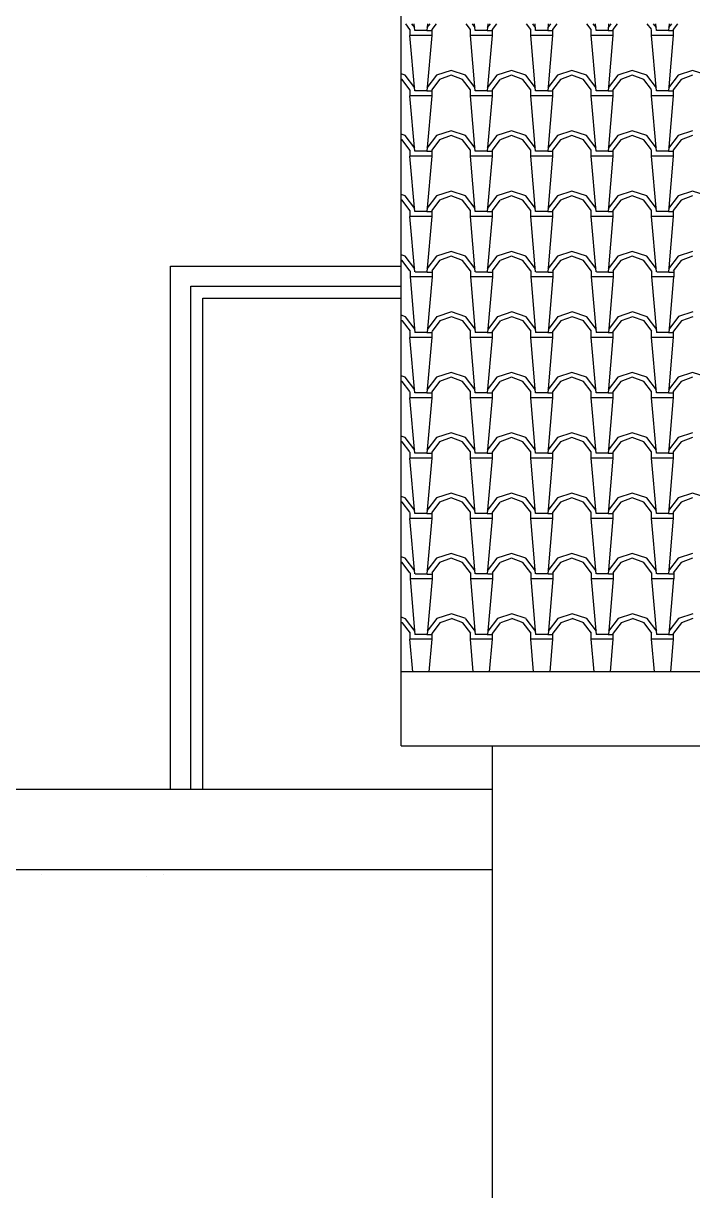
# Model space of a CAD drawing. Extents: x 32549 to 39694, y 7645 to 11950.
# Drawn here: x 37352.5 to 37518.7, y 10982.3 to 11272.5 of the extents above; entities that cross this region are included whole.
import ezdxf

# ---------------------------------------------------------------- set-up
doc = ezdxf.new("R2010")
doc.units = 0
doc.header["$LTSCALE"] = 80
doc.header["$MEASUREMENT"] = 0
for name, color, linetype in [('C2', 2, 'CONTINUOUS'), ('C3', 3, 'CONTINUOUS'), ('PAINT', 11, 'CONTINUOUS'), ('ROOF', 11, 'CONTINUOUS'), ('WINDOW', 6, 'CONTINUOUS')]:
    doc.layers.add(name, color=color, linetype=linetype)

msp = doc.modelspace()

# ---------------------------------------------------------------- linework, layer by layer
at = {"layer": 'C2'}
msp.add_line((37469.03, 10692.17), (37469.03, 11092.92), dxfattribs=at)
at = {"layer": 'C3'}
for p, q in [((37446.34, 11092.92), (37446.34, 11281.25)), ((37446.34, 11111.38), (38041.72, 11111.38)), ((37446.34, 11092.92), (38041.72, 11092.92)), ((37199.03, 11082.17), (37469.03, 11082.17)), ((37199.03, 11062.17), (37469.03, 11062.17))]:
    msp.add_line(p, q, dxfattribs=at)
at = {"layer": 'PAINT'}
for p, q in [((37467.78, 11062.07), (37467.78, 11062.07)), ((37356.9, 11060.83), (37356.9, 11060.83)), ((37383.07, 11060.5), (37383.07, 11060.5)), ((37387.16, 11060.84), (37387.16, 11060.84))]:
    msp.add_line(p, q, dxfattribs=at)
at = {"layer": 'ROOF'}
for p, q in [((37448.5, 11271.02), (37447.44, 11272.41)), ((37448.51, 11269.52), (37448.51, 11271.02)), ((37449.71, 11271.46), (37448.99, 11272.41)), ((37449.7, 11270.71), (37449.56, 11272.41)), ((37452.71, 11270.72), (37449.71, 11270.72)), ((37452.85, 11272.41), (37452.7, 11270.72)), ((37453.42, 11272.41), (37452.71, 11271.48)), ((37452.71, 11270.72), (37453.91, 11270.72)), ((37454.97, 11272.41), (37453.9, 11271.01)), ((37453.91, 11271.02), (37453.91, 11269.52)), ((37463.5, 11271.02), (37462.44, 11272.41)), ((37463.51, 11269.52), (37463.51, 11271.02)), ((37464.71, 11271.46), (37463.99, 11272.41)), ((37464.71, 11270.71), (37464.56, 11272.41)), ((37467.71, 11270.72), (37464.71, 11270.72)), ((37467.85, 11272.41), (37467.7, 11270.72)), ((37468.42, 11272.41), (37467.71, 11271.48)), ((37467.71, 11270.72), (37468.91, 11270.72)), ((37469.97, 11272.41), (37468.9, 11271.01)), ((37468.91, 11271.02), (37468.91, 11269.52)), ((37478.51, 11271.02), (37477.44, 11272.41)), ((37478.51, 11269.52), (37478.51, 11271.02)), ((37479.71, 11271.46), (37478.99, 11272.41)), ((37479.71, 11270.72), (37479.56, 11272.41)), ((37482.71, 11270.72), (37479.71, 11270.72)), ((37483.42, 11272.41), (37482.71, 11271.48)), ((37482.85, 11272.41), (37482.71, 11270.72)), ((37482.71, 11270.72), (37483.91, 11270.72)), ((37484.97, 11272.41), (37483.9, 11271.01)), ((37483.91, 11271.02), (37483.91, 11269.52)), ((37493.51, 11271.02), (37492.44, 11272.41)), ((37493.51, 11269.52), (37493.51, 11271.02)), ((37494.71, 11271.47), (37493.99, 11272.41)), ((37494.71, 11270.72), (37494.56, 11272.41)), ((37497.71, 11270.72), (37494.71, 11270.72)), ((37498.42, 11272.41), (37497.71, 11271.48)), ((37497.85, 11272.41), (37497.71, 11270.72)), ((37497.71, 11270.72), (37498.91, 11270.72)), ((37499.97, 11272.41), (37498.9, 11271.01)), ((37498.91, 11271.02), (37498.91, 11269.52)), ((37508.51, 11271.03), (37507.45, 11272.41)), ((37508.51, 11269.52), (37508.51, 11271.02)), ((37509.71, 11271.47), (37508.99, 11272.41)), ((37509.71, 11270.72), (37509.56, 11272.41)), ((37512.71, 11270.72), (37509.71, 11270.72)), ((37513.42, 11272.41), (37512.71, 11271.48)), ((37512.85, 11272.41), (37512.71, 11270.73)), ((37512.71, 11270.72), (37513.91, 11270.72)), ((37514.97, 11272.41), (37513.9, 11271.02)), ((37513.91, 11271.02), (37513.91, 11269.52)), ((37449.7, 11255.71), (37448.5, 11269.51)), ((37452.71, 11269.52), (37448.51, 11269.52)), ((37453.9, 11269.52), (37452.7, 11255.72)), ((37453.91, 11269.52), (37452.71, 11269.52)), ((37467.71, 11269.52), (37463.51, 11269.52)), ((37464.71, 11255.71), (37463.51, 11269.51)), ((37468.9, 11269.52), (37467.7, 11255.72)), ((37468.91, 11269.52), (37467.71, 11269.52)), ((37482.71, 11269.52), (37478.51, 11269.52)), ((37479.71, 11255.72), (37478.51, 11269.52)), ((37483.91, 11269.52), (37482.71, 11255.72)), ((37483.91, 11269.52), (37482.71, 11269.52)), ((37497.71, 11269.52), (37493.51, 11269.52)), ((37494.71, 11255.72), (37493.51, 11269.52)), ((37498.91, 11269.52), (37497.71, 11255.72)), ((37498.91, 11269.52), (37497.71, 11269.52)), ((37512.71, 11269.52), (37508.51, 11269.52)), ((37509.71, 11255.72), (37508.51, 11269.52)), ((37513.91, 11269.53), (37512.71, 11255.73)), ((37513.91, 11269.52), (37512.71, 11269.52)), ((37447.31, 11259.61), (37446.34, 11259.94)), ((37449.71, 11256.46), (37447.31, 11259.61)), ((37455.11, 11259.63), (37452.71, 11256.48)), ((37458.71, 11260.82), (37455.11, 11259.62)), ((37458.71, 11259.61), (37455.86, 11258.56)), ((37462.31, 11259.62), (37458.71, 11260.82)), ((37461.56, 11258.57), (37458.71, 11259.62)), ((37464.71, 11256.46), (37462.31, 11259.61)), ((37470.11, 11259.63), (37467.71, 11256.48)), ((37473.71, 11260.82), (37470.11, 11259.62)), ((37473.71, 11259.61), (37470.86, 11258.56)), ((37477.31, 11259.62), (37473.71, 11260.82)), ((37476.56, 11258.57), (37473.71, 11259.62)), ((37479.71, 11256.46), (37477.31, 11259.61)), ((37485.11, 11259.63), (37482.71, 11256.48)), ((37488.71, 11260.82), (37485.11, 11259.62)), ((37488.71, 11259.61), (37485.86, 11258.56)), ((37492.31, 11259.62), (37488.71, 11260.82)), ((37491.56, 11258.57), (37488.71, 11259.62)), ((37494.71, 11256.47), (37492.31, 11259.62)), ((37500.11, 11259.63), (37497.71, 11256.48)), ((37503.71, 11260.82), (37500.11, 11259.62)), ((37503.71, 11259.61), (37500.86, 11258.56)), ((37507.31, 11259.62), (37503.71, 11260.82)), ((37506.56, 11258.57), (37503.71, 11259.62)), ((37509.71, 11256.47), (37507.31, 11259.62)), ((37515.11, 11259.63), (37512.71, 11256.48)), ((37518.71, 11260.82), (37515.11, 11259.62)), ((37518.71, 11259.62), (37515.86, 11258.57)), ((37522.31, 11259.62), (37518.71, 11260.82)), ((37446.56, 11258.57), (37446.34, 11258.65)), ((37448.5, 11256.02), (37446.55, 11258.57)), ((37448.51, 11254.52), (37448.51, 11256.02)), ((37455.85, 11258.56), (37453.9, 11256.01)), ((37453.91, 11256.02), (37453.91, 11254.52)), ((37463.5, 11256.02), (37461.55, 11258.57)), ((37463.51, 11254.52), (37463.51, 11256.02)), ((37470.85, 11258.56), (37468.9, 11256.01)), ((37468.91, 11256.02), (37468.91, 11254.52)), ((37478.51, 11256.02), (37476.56, 11258.57)), ((37478.51, 11254.52), (37478.51, 11256.02)), ((37485.85, 11258.56), (37483.9, 11256.01)), ((37483.91, 11256.02), (37483.91, 11254.52)), ((37493.51, 11256.02), (37491.56, 11258.57)), ((37493.51, 11254.52), (37493.51, 11256.02)), ((37500.85, 11258.56), (37498.9, 11256.01)), ((37498.91, 11256.02), (37498.91, 11254.52)), ((37508.51, 11256.03), (37506.56, 11258.58)), ((37508.51, 11254.52), (37508.51, 11256.02)), ((37515.85, 11258.57), (37513.9, 11256.02)), ((37513.91, 11256.02), (37513.91, 11254.52)), ((37449.7, 11240.71), (37448.5, 11254.51)), ((37452.71, 11254.52), (37448.51, 11254.52)), ((37452.71, 11255.72), (37449.71, 11255.72)), ((37453.9, 11254.52), (37452.7, 11240.72)), ((37452.71, 11255.72), (37453.91, 11255.72)), ((37453.91, 11254.52), (37452.71, 11254.52)), ((37467.71, 11254.52), (37463.51, 11254.52)), ((37464.71, 11240.71), (37463.51, 11254.51)), ((37467.71, 11255.72), (37464.71, 11255.72)), ((37468.9, 11254.52), (37467.7, 11240.72)), ((37467.71, 11255.72), (37468.91, 11255.72)), ((37468.91, 11254.52), (37467.71, 11254.52)), ((37482.71, 11254.52), (37478.51, 11254.52)), ((37479.71, 11240.72), (37478.51, 11254.52)), ((37482.71, 11255.72), (37479.71, 11255.72)), ((37482.71, 11255.72), (37483.91, 11255.72)), ((37483.91, 11254.52), (37482.71, 11240.72)), ((37483.91, 11254.52), (37482.71, 11254.52)), ((37497.71, 11254.52), (37493.51, 11254.52)), ((37494.71, 11240.72), (37493.51, 11254.52)), ((37497.71, 11255.72), (37494.71, 11255.72)), ((37497.71, 11255.72), (37498.91, 11255.72)), ((37498.91, 11254.52), (37497.71, 11240.72)), ((37498.91, 11254.52), (37497.71, 11254.52)), ((37512.71, 11254.52), (37508.51, 11254.52)), ((37509.71, 11240.72), (37508.51, 11254.52)), ((37512.71, 11255.72), (37509.71, 11255.72)), ((37512.71, 11255.72), (37513.91, 11255.72)), ((37513.91, 11254.53), (37512.71, 11240.73)), ((37513.91, 11254.52), (37512.71, 11254.52)), ((37447.31, 11244.61), (37446.34, 11244.94)), ((37449.71, 11241.46), (37447.31, 11244.61)), ((37455.11, 11244.63), (37452.71, 11241.48)), ((37458.71, 11245.82), (37455.11, 11244.62)), ((37458.71, 11244.61), (37455.86, 11243.56)), ((37462.31, 11244.62), (37458.71, 11245.82)), ((37461.56, 11243.57), (37458.71, 11244.62)), ((37464.71, 11241.46), (37462.31, 11244.61)), ((37470.11, 11244.63), (37467.71, 11241.48)), ((37473.71, 11245.82), (37470.11, 11244.62)), ((37473.71, 11244.61), (37470.86, 11243.56)), ((37477.31, 11244.62), (37473.71, 11245.82)), ((37476.56, 11243.57), (37473.71, 11244.62)), ((37479.71, 11241.46), (37477.31, 11244.61)), ((37485.11, 11244.63), (37482.71, 11241.48)), ((37488.71, 11245.82), (37485.11, 11244.62)), ((37488.71, 11244.61), (37485.86, 11243.56)), ((37492.31, 11244.62), (37488.71, 11245.82)), ((37491.56, 11243.57), (37488.71, 11244.62)), ((37494.71, 11241.47), (37492.31, 11244.62)), ((37500.11, 11244.63), (37497.71, 11241.48)), ((37503.71, 11245.82), (37500.11, 11244.62)), ((37503.71, 11244.61), (37500.86, 11243.56)), ((37507.31, 11244.62), (37503.71, 11245.82)), ((37506.56, 11243.57), (37503.71, 11244.62)), ((37509.71, 11241.47), (37507.31, 11244.62)), ((37515.11, 11244.63), (37512.71, 11241.48)), ((37518.71, 11245.82), (37515.11, 11244.62)), ((37518.71, 11244.62), (37515.86, 11243.57)), ((37446.56, 11243.57), (37446.34, 11243.65)), ((37448.5, 11241.02), (37446.55, 11243.57)), ((37455.85, 11243.56), (37453.9, 11241.01)), ((37463.5, 11241.02), (37461.55, 11243.57)), ((37470.85, 11243.56), (37468.9, 11241.01)), ((37478.51, 11241.02), (37476.56, 11243.57)), ((37485.85, 11243.56), (37483.9, 11241.01)), ((37493.51, 11241.02), (37491.56, 11243.57)), ((37500.85, 11243.56), (37498.9, 11241.01)), ((37508.51, 11241.03), (37506.56, 11243.58)), ((37515.85, 11243.57), (37513.9, 11241.02)), ((37449.7, 11225.71), (37448.5, 11239.51)), ((37448.51, 11239.52), (37448.51, 11241.02)), ((37452.71, 11239.52), (37448.51, 11239.52)), ((37452.71, 11240.72), (37449.71, 11240.72)), ((37453.9, 11239.52), (37452.7, 11225.72)), ((37452.71, 11240.72), (37453.91, 11240.72)), ((37453.91, 11239.52), (37452.71, 11239.52)), ((37453.91, 11241.02), (37453.91, 11239.52)), ((37463.51, 11239.52), (37463.51, 11241.02)), ((37467.71, 11239.52), (37463.51, 11239.52)), ((37464.71, 11225.71), (37463.51, 11239.51)), ((37467.71, 11240.72), (37464.71, 11240.72)), ((37468.9, 11239.52), (37467.7, 11225.72)), ((37467.71, 11240.72), (37468.91, 11240.72)), ((37468.91, 11239.52), (37467.71, 11239.52)), ((37468.91, 11241.02), (37468.91, 11239.52)), ((37478.51, 11239.52), (37478.51, 11241.02)), ((37479.71, 11225.72), (37478.51, 11239.52)), ((37482.71, 11239.52), (37478.51, 11239.52)), ((37482.71, 11240.72), (37479.71, 11240.72)), ((37482.71, 11240.72), (37483.91, 11240.72)), ((37483.91, 11239.52), (37482.71, 11225.72)), ((37483.91, 11239.52), (37482.71, 11239.52)), ((37483.91, 11241.02), (37483.91, 11239.52)), ((37493.51, 11239.52), (37493.51, 11241.02)), ((37494.71, 11225.72), (37493.51, 11239.52)), ((37497.71, 11239.52), (37493.51, 11239.52)), ((37497.71, 11240.72), (37494.71, 11240.72)), ((37497.71, 11240.72), (37498.91, 11240.72)), ((37498.91, 11239.52), (37497.71, 11225.72)), ((37498.91, 11239.52), (37497.71, 11239.52)), ((37498.91, 11241.02), (37498.91, 11239.52)), ((37508.51, 11239.52), (37508.51, 11241.02)), ((37509.71, 11225.72), (37508.51, 11239.52)), ((37512.71, 11239.52), (37508.51, 11239.52)), ((37512.71, 11240.72), (37509.71, 11240.72)), ((37512.71, 11240.72), (37513.91, 11240.72)), ((37513.91, 11239.53), (37512.71, 11225.73)), ((37513.91, 11239.52), (37512.71, 11239.52)), ((37513.91, 11241.02), (37513.91, 11239.52)), ((37447.31, 11229.61), (37446.34, 11229.94)), ((37458.71, 11230.82), (37455.11, 11229.62)), ((37462.31, 11229.62), (37458.71, 11230.82)), ((37473.71, 11230.82), (37470.11, 11229.62)), ((37477.31, 11229.62), (37473.71, 11230.82)), ((37488.71, 11230.82), (37485.11, 11229.62)), ((37492.31, 11229.62), (37488.71, 11230.82)), ((37503.71, 11230.82), (37500.11, 11229.62)), ((37507.31, 11229.62), (37503.71, 11230.82)), ((37518.71, 11230.82), (37515.11, 11229.62)), ((37522.31, 11229.62), (37518.71, 11230.82)), ((37446.56, 11228.57), (37446.34, 11228.65)), ((37448.5, 11226.02), (37446.55, 11228.57)), ((37449.71, 11226.46), (37447.31, 11229.61)), ((37455.11, 11229.63), (37452.71, 11226.48)), ((37455.85, 11228.56), (37453.9, 11226.01)), ((37458.71, 11229.61), (37455.86, 11228.56)), ((37461.56, 11228.57), (37458.71, 11229.62)), ((37463.5, 11226.02), (37461.55, 11228.57)), ((37464.71, 11226.46), (37462.31, 11229.61)), ((37470.11, 11229.63), (37467.71, 11226.48)), ((37470.85, 11228.56), (37468.9, 11226.01)), ((37473.71, 11229.61), (37470.86, 11228.56)), ((37476.56, 11228.57), (37473.71, 11229.62)), ((37478.51, 11226.02), (37476.56, 11228.57)), ((37479.71, 11226.46), (37477.31, 11229.61)), ((37485.11, 11229.63), (37482.71, 11226.48)), ((37485.85, 11228.56), (37483.9, 11226.01)), ((37488.71, 11229.61), (37485.86, 11228.56)), ((37491.56, 11228.57), (37488.71, 11229.62)), ((37493.51, 11226.02), (37491.56, 11228.57)), ((37494.71, 11226.47), (37492.31, 11229.62)), ((37500.11, 11229.63), (37497.71, 11226.48)), ((37500.85, 11228.56), (37498.9, 11226.01)), ((37503.71, 11229.61), (37500.86, 11228.56)), ((37506.56, 11228.57), (37503.71, 11229.62)), ((37508.51, 11226.03), (37506.56, 11228.58)), ((37509.71, 11226.47), (37507.31, 11229.62)), ((37515.11, 11229.63), (37512.71, 11226.48)), ((37515.85, 11228.57), (37513.9, 11226.02)), ((37518.71, 11229.62), (37515.86, 11228.57)), ((37449.7, 11210.71), (37448.5, 11224.51)), ((37448.51, 11224.52), (37448.51, 11226.02)), ((37452.71, 11224.52), (37448.51, 11224.52)), ((37452.71, 11225.72), (37449.71, 11225.72)), ((37453.9, 11224.52), (37452.7, 11210.72)), ((37452.71, 11225.72), (37453.91, 11225.72)), ((37453.91, 11224.52), (37452.71, 11224.52)), ((37453.91, 11226.02), (37453.91, 11224.52)), ((37463.51, 11224.52), (37463.51, 11226.02)), ((37467.71, 11224.52), (37463.51, 11224.52)), ((37464.71, 11210.71), (37463.51, 11224.51)), ((37467.71, 11225.72), (37464.71, 11225.72)), ((37468.9, 11224.52), (37467.7, 11210.72)), ((37467.71, 11225.72), (37468.91, 11225.72)), ((37468.91, 11224.52), (37467.71, 11224.52)), ((37468.91, 11226.02), (37468.91, 11224.52)), ((37478.51, 11224.52), (37478.51, 11226.02)), ((37479.71, 11210.72), (37478.51, 11224.52)), ((37482.71, 11224.52), (37478.51, 11224.52)), ((37482.71, 11225.72), (37479.71, 11225.72)), ((37482.71, 11225.72), (37483.91, 11225.72)), ((37483.91, 11224.52), (37482.71, 11224.52)), ((37483.91, 11224.52), (37482.71, 11210.72)), ((37483.91, 11226.02), (37483.91, 11224.52)), ((37493.51, 11224.52), (37493.51, 11226.02)), ((37494.71, 11210.72), (37493.51, 11224.52)), ((37497.71, 11224.52), (37493.51, 11224.52)), ((37497.71, 11225.72), (37494.71, 11225.72)), ((37497.71, 11225.72), (37498.91, 11225.72)), ((37498.91, 11224.52), (37497.71, 11224.52)), ((37498.91, 11224.52), (37497.71, 11210.72)), ((37498.91, 11226.02), (37498.91, 11224.52)), ((37508.51, 11224.52), (37508.51, 11226.02)), ((37509.71, 11210.72), (37508.51, 11224.52)), ((37512.71, 11224.52), (37508.51, 11224.52)), ((37512.71, 11225.72), (37509.71, 11225.72)), ((37512.71, 11225.72), (37513.91, 11225.72)), ((37513.91, 11224.53), (37512.71, 11210.73)), ((37513.91, 11224.52), (37512.71, 11224.52)), ((37513.91, 11226.02), (37513.91, 11224.52)), ((37458.71, 11215.82), (37455.11, 11214.62)), ((37462.31, 11214.62), (37458.71, 11215.82)), ((37473.71, 11215.82), (37470.11, 11214.62)), ((37477.31, 11214.62), (37473.71, 11215.82)), ((37488.71, 11215.82), (37485.11, 11214.62)), ((37492.31, 11214.62), (37488.71, 11215.82)), ((37503.71, 11215.82), (37500.11, 11214.62)), ((37507.31, 11214.62), (37503.71, 11215.82)), ((37518.71, 11215.82), (37515.11, 11214.62)), ((37447.31, 11214.61), (37446.34, 11214.94)), ((37446.56, 11213.57), (37446.34, 11213.65)), ((37448.5, 11211.02), (37446.55, 11213.57)), ((37449.71, 11211.46), (37447.31, 11214.61)), ((37455.11, 11214.63), (37452.71, 11211.48)), ((37455.85, 11213.56), (37453.9, 11211.01)), ((37458.71, 11214.61), (37455.86, 11213.56)), ((37461.56, 11213.57), (37458.71, 11214.62)), ((37463.5, 11211.02), (37461.55, 11213.57)), ((37464.71, 11211.46), (37462.31, 11214.61)), ((37470.11, 11214.63), (37467.71, 11211.48)), ((37470.85, 11213.56), (37468.9, 11211.01)), ((37473.71, 11214.61), (37470.86, 11213.56)), ((37476.56, 11213.57), (37473.71, 11214.62)), ((37478.51, 11211.02), (37476.56, 11213.57)), ((37479.71, 11211.46), (37477.31, 11214.61)), ((37485.11, 11214.63), (37482.71, 11211.48)), ((37485.85, 11213.56), (37483.9, 11211.01)), ((37488.71, 11214.61), (37485.86, 11213.56)), ((37491.56, 11213.57), (37488.71, 11214.62)), ((37493.51, 11211.02), (37491.56, 11213.57)), ((37494.71, 11211.47), (37492.31, 11214.62)), ((37500.11, 11214.63), (37497.71, 11211.48)), ((37500.85, 11213.56), (37498.9, 11211.01)), ((37503.71, 11214.61), (37500.86, 11213.56)), ((37506.56, 11213.57), (37503.71, 11214.62)), ((37508.51, 11211.03), (37506.56, 11213.58)), ((37509.71, 11211.47), (37507.31, 11214.62)), ((37515.11, 11214.63), (37512.71, 11211.48)), ((37515.85, 11213.57), (37513.9, 11211.02)), ((37518.71, 11214.62), (37515.86, 11213.57)), ((37449.79, 11195.68), (37448.59, 11209.48)), ((37448.6, 11209.49), (37448.6, 11210.99)), ((37452.8, 11209.49), (37448.6, 11209.49)), ((37452.8, 11210.69), (37449.8, 11210.69)), ((37453.99, 11209.49), (37452.79, 11195.69)), ((37452.8, 11210.69), (37454, 11210.69)), ((37454, 11209.49), (37452.8, 11209.49)), ((37454, 11210.99), (37454, 11209.49)), ((37464.79, 11195.68), (37463.59, 11209.48)), ((37463.6, 11209.49), (37463.6, 11210.99)), ((37467.8, 11209.49), (37463.6, 11209.49)), ((37467.8, 11210.69), (37464.8, 11210.69)), ((37468.99, 11209.49), (37467.79, 11195.69)), ((37467.8, 11210.69), (37469, 11210.69)), ((37469, 11209.49), (37467.8, 11209.49)), ((37469, 11210.99), (37469, 11209.49)), ((37479.79, 11195.69), (37478.59, 11209.49)), ((37478.6, 11209.49), (37478.6, 11210.99)), ((37482.8, 11209.49), (37478.6, 11209.49)), ((37482.8, 11210.69), (37479.8, 11210.69)), ((37483.99, 11209.49), (37482.79, 11195.69)), ((37482.8, 11210.69), (37484, 11210.69)), ((37484, 11209.49), (37482.8, 11209.49)), ((37484, 11210.99), (37484, 11209.49)), ((37494.79, 11195.69), (37493.59, 11209.49)), ((37493.6, 11209.49), (37493.6, 11210.99)), ((37497.8, 11209.49), (37493.6, 11209.49)), ((37497.8, 11210.69), (37494.8, 11210.69)), ((37498.99, 11209.5), (37497.79, 11195.7)), ((37497.8, 11210.69), (37499, 11210.69)), ((37499, 11209.49), (37497.8, 11209.49)), ((37499, 11210.99), (37499, 11209.49)), ((37508.6, 11209.49), (37508.6, 11210.99)), ((37512.8, 11209.49), (37508.6, 11209.49)), ((37509.8, 11195.69), (37508.6, 11209.49)), ((37512.8, 11210.69), (37509.8, 11210.69)), ((37513.99, 11209.5), (37512.79, 11195.7)), ((37512.8, 11210.69), (37514, 11210.69)), ((37514, 11209.49), (37512.8, 11209.49)), ((37514, 11210.99), (37514, 11209.49)), ((37458.8, 11200.79), (37455.2, 11199.59)), ((37462.4, 11199.59), (37458.8, 11200.79)), ((37473.8, 11200.79), (37470.2, 11199.59)), ((37477.4, 11199.59), (37473.8, 11200.79)), ((37488.8, 11200.79), (37485.2, 11199.59)), ((37492.4, 11199.59), (37488.8, 11200.79)), ((37503.8, 11200.79), (37500.2, 11199.59)), ((37507.4, 11199.59), (37503.8, 11200.79)), ((37518.8, 11200.8), (37515.2, 11199.6)), ((37447.4, 11199.59), (37446.34, 11199.94)), ((37446.65, 11198.54), (37446.34, 11198.65)), ((37448.59, 11195.99), (37446.64, 11198.54)), ((37449.8, 11196.43), (37447.4, 11199.58)), ((37455.2, 11199.6), (37452.8, 11196.45)), ((37455.94, 11198.53), (37453.99, 11195.98)), ((37458.8, 11199.58), (37455.95, 11198.53)), ((37461.65, 11198.54), (37458.8, 11199.59)), ((37463.59, 11195.99), (37461.64, 11198.54)), ((37464.8, 11196.43), (37462.4, 11199.58)), ((37470.2, 11199.6), (37467.8, 11196.45)), ((37470.94, 11198.53), (37468.99, 11195.98)), ((37473.8, 11199.58), (37470.95, 11198.53)), ((37476.65, 11198.54), (37473.8, 11199.59)), ((37478.59, 11195.99), (37476.64, 11198.54)), ((37479.8, 11196.44), (37477.4, 11199.59)), ((37485.2, 11199.6), (37482.8, 11196.45)), ((37485.94, 11198.53), (37483.99, 11195.98)), ((37488.8, 11199.58), (37485.95, 11198.53)), ((37491.65, 11198.54), (37488.8, 11199.59)), ((37493.59, 11195.99), (37491.64, 11198.54)), ((37494.8, 11196.44), (37492.4, 11199.59)), ((37500.2, 11199.6), (37497.8, 11196.45)), ((37500.94, 11198.54), (37498.99, 11195.99)), ((37503.8, 11199.59), (37500.95, 11198.54)), ((37506.65, 11198.54), (37503.8, 11199.59)), ((37508.59, 11196), (37506.64, 11198.55)), ((37509.8, 11196.44), (37507.4, 11199.59)), ((37515.2, 11199.6), (37512.8, 11196.45)), ((37515.94, 11198.54), (37513.99, 11195.99)), ((37518.8, 11199.59), (37515.95, 11198.54)), ((37448.51, 11194.45), (37448.51, 11195.95)), ((37452.71, 11195.65), (37449.71, 11195.65)), ((37452.71, 11195.65), (37453.91, 11195.65)), ((37453.91, 11195.95), (37453.91, 11194.45)), ((37463.51, 11194.46), (37463.51, 11195.96)), ((37467.71, 11195.66), (37464.71, 11195.66)), ((37467.71, 11195.66), (37468.91, 11195.66)), ((37468.91, 11195.96), (37468.91, 11194.46)), ((37478.51, 11194.46), (37478.51, 11195.96)), ((37482.71, 11195.66), (37479.71, 11195.66)), ((37482.71, 11195.66), (37483.91, 11195.66)), ((37483.91, 11195.96), (37483.91, 11194.46)), ((37493.51, 11194.46), (37493.51, 11195.96)), ((37497.71, 11195.66), (37494.71, 11195.66)), ((37497.71, 11195.66), (37498.91, 11195.66)), ((37498.91, 11195.96), (37498.91, 11194.46)), ((37508.51, 11194.46), (37508.51, 11195.96)), ((37512.71, 11195.66), (37509.71, 11195.66)), ((37512.71, 11195.66), (37513.91, 11195.66)), ((37513.91, 11195.96), (37513.91, 11194.46)), ((37449.7, 11180.65), (37448.5, 11194.45)), ((37452.71, 11194.45), (37448.51, 11194.45)), ((37453.9, 11194.46), (37452.7, 11180.66)), ((37453.91, 11194.45), (37452.71, 11194.45)), ((37467.71, 11194.46), (37463.51, 11194.46)), ((37464.71, 11180.65), (37463.51, 11194.45)), ((37468.9, 11194.46), (37467.7, 11180.66)), ((37468.91, 11194.46), (37467.71, 11194.46)), ((37482.71, 11194.46), (37478.51, 11194.46)), ((37479.71, 11180.65), (37478.51, 11194.45)), ((37483.91, 11194.46), (37482.71, 11180.66)), ((37483.91, 11194.46), (37482.71, 11194.46)), ((37497.71, 11194.46), (37493.51, 11194.46)), ((37494.71, 11180.66), (37493.51, 11194.46)), ((37498.91, 11194.46), (37497.71, 11180.66)), ((37498.91, 11194.46), (37497.71, 11194.46)), ((37512.71, 11194.46), (37508.51, 11194.46)), ((37509.71, 11180.66), (37508.51, 11194.46)), ((37513.91, 11194.47), (37512.71, 11180.67)), ((37513.91, 11194.46), (37512.71, 11194.46)), ((37447.31, 11184.55), (37446.34, 11184.88)), ((37446.56, 11183.5), (37446.34, 11183.59)), ((37448.5, 11180.96), (37446.55, 11183.51)), ((37449.71, 11181.4), (37447.31, 11184.55)), ((37455.11, 11184.56), (37452.71, 11181.41)), ((37455.85, 11183.5), (37453.9, 11180.95)), ((37458.71, 11185.76), (37455.11, 11184.56)), ((37458.71, 11184.55), (37455.86, 11183.5)), ((37462.31, 11184.56), (37458.71, 11185.76)), ((37461.56, 11183.51), (37458.71, 11184.56)), ((37463.5, 11180.96), (37461.55, 11183.51)), ((37464.71, 11181.4), (37462.31, 11184.55)), ((37470.11, 11184.57), (37467.71, 11181.42)), ((37470.85, 11183.5), (37468.9, 11180.95)), ((37473.71, 11185.76), (37470.11, 11184.56)), ((37473.71, 11184.55), (37470.86, 11183.5)), ((37477.31, 11184.56), (37473.71, 11185.76)), ((37476.56, 11183.51), (37473.71, 11184.56)), ((37478.51, 11180.96), (37476.56, 11183.51)), ((37479.71, 11181.4), (37477.31, 11184.55)), ((37485.11, 11184.57), (37482.71, 11181.42)), ((37485.85, 11183.5), (37483.9, 11180.95)), ((37488.71, 11185.76), (37485.11, 11184.56)), ((37488.71, 11184.55), (37485.86, 11183.5)), ((37492.31, 11184.56), (37488.71, 11185.76)), ((37491.56, 11183.51), (37488.71, 11184.56)), ((37493.51, 11180.96), (37491.56, 11183.51)), ((37494.71, 11181.4), (37492.31, 11184.55)), ((37500.11, 11184.57), (37497.71, 11181.42)), ((37500.85, 11183.5), (37498.9, 11180.95)), ((37503.71, 11185.76), (37500.11, 11184.56)), ((37503.71, 11184.55), (37500.86, 11183.5)), ((37507.31, 11184.56), (37503.71, 11185.76)), ((37506.56, 11183.51), (37503.71, 11184.56)), ((37508.51, 11180.96), (37506.56, 11183.51)), ((37509.71, 11181.41), (37507.31, 11184.56)), ((37515.11, 11184.57), (37512.71, 11181.42)), ((37515.85, 11183.51), (37513.9, 11180.96)), ((37518.71, 11185.76), (37515.11, 11184.56)), ((37518.71, 11184.55), (37515.86, 11183.5)), ((37522.31, 11184.56), (37518.71, 11185.76)), ((37448.51, 11179.45), (37448.51, 11180.95)), ((37452.71, 11180.65), (37449.71, 11180.65)), ((37452.71, 11180.65), (37453.91, 11180.65)), ((37453.91, 11180.95), (37453.91, 11179.45)), ((37463.51, 11179.46), (37463.51, 11180.96)), ((37467.71, 11180.66), (37464.71, 11180.66)), ((37467.71, 11180.66), (37468.91, 11180.66)), ((37468.91, 11180.96), (37468.91, 11179.46)), ((37478.51, 11179.46), (37478.51, 11180.96)), ((37482.71, 11180.66), (37479.71, 11180.66)), ((37482.71, 11180.66), (37483.91, 11180.66)), ((37483.91, 11180.96), (37483.91, 11179.46)), ((37493.51, 11179.46), (37493.51, 11180.96)), ((37497.71, 11180.66), (37494.71, 11180.66)), ((37497.71, 11180.66), (37498.91, 11180.66)), ((37498.91, 11180.96), (37498.91, 11179.46)), ((37508.51, 11179.46), (37508.51, 11180.96)), ((37512.71, 11180.66), (37509.71, 11180.66)), ((37512.71, 11180.66), (37513.91, 11180.66)), ((37513.91, 11180.96), (37513.91, 11179.46)), ((37449.7, 11165.65), (37448.5, 11179.45)), ((37452.71, 11179.45), (37448.51, 11179.45)), ((37453.9, 11179.46), (37452.7, 11165.66)), ((37453.91, 11179.45), (37452.71, 11179.45)), ((37467.71, 11179.46), (37463.51, 11179.46)), ((37464.71, 11165.65), (37463.51, 11179.45)), ((37468.9, 11179.46), (37467.7, 11165.66)), ((37468.91, 11179.46), (37467.71, 11179.46)), ((37482.71, 11179.46), (37478.51, 11179.46)), ((37479.71, 11165.65), (37478.51, 11179.45)), ((37483.91, 11179.46), (37482.71, 11179.46)), ((37483.91, 11179.46), (37482.71, 11165.66)), ((37494.71, 11165.66), (37493.51, 11179.46)), ((37497.71, 11179.46), (37493.51, 11179.46)), ((37498.91, 11179.46), (37497.71, 11179.46)), ((37498.91, 11179.46), (37497.71, 11165.66)), ((37509.71, 11165.66), (37508.51, 11179.46)), ((37512.71, 11179.46), (37508.51, 11179.46)), ((37513.91, 11179.47), (37512.71, 11165.67)), ((37513.91, 11179.46), (37512.71, 11179.46)), ((37447.31, 11169.55), (37446.34, 11169.88)), ((37449.71, 11166.4), (37447.31, 11169.55)), ((37455.11, 11169.56), (37452.71, 11166.41)), ((37458.71, 11170.76), (37455.11, 11169.56)), ((37458.71, 11169.55), (37455.86, 11168.5)), ((37462.31, 11169.56), (37458.71, 11170.76)), ((37461.56, 11168.51), (37458.71, 11169.56)), ((37464.71, 11166.4), (37462.31, 11169.55)), ((37470.11, 11169.57), (37467.71, 11166.42)), ((37473.71, 11170.76), (37470.11, 11169.56)), ((37473.71, 11169.55), (37470.86, 11168.5)), ((37477.31, 11169.56), (37473.71, 11170.76)), ((37476.56, 11168.51), (37473.71, 11169.56)), ((37479.71, 11166.4), (37477.31, 11169.55)), ((37485.11, 11169.57), (37482.71, 11166.42)), ((37488.71, 11170.76), (37485.11, 11169.56)), ((37488.71, 11169.55), (37485.86, 11168.5)), ((37492.31, 11169.56), (37488.71, 11170.76)), ((37491.56, 11168.51), (37488.71, 11169.56)), ((37494.71, 11166.4), (37492.31, 11169.55)), ((37500.11, 11169.57), (37497.71, 11166.42)), ((37503.71, 11170.76), (37500.11, 11169.56)), ((37503.71, 11169.55), (37500.86, 11168.5)), ((37507.31, 11169.56), (37503.71, 11170.76)), ((37506.56, 11168.51), (37503.71, 11169.56)), ((37509.71, 11166.41), (37507.31, 11169.56)), ((37515.11, 11169.57), (37512.71, 11166.42)), ((37518.71, 11170.76), (37515.11, 11169.56)), ((37518.71, 11169.55), (37515.86, 11168.5)), ((37446.56, 11168.5), (37446.34, 11168.59)), ((37448.5, 11165.96), (37446.55, 11168.51)), ((37448.51, 11164.45), (37448.51, 11165.95)), ((37455.85, 11168.5), (37453.9, 11165.95)), ((37453.91, 11165.95), (37453.91, 11164.45)), ((37463.5, 11165.96), (37461.55, 11168.51)), ((37463.51, 11164.46), (37463.51, 11165.96)), ((37470.85, 11168.5), (37468.9, 11165.95)), ((37468.91, 11165.96), (37468.91, 11164.46)), ((37478.51, 11165.96), (37476.56, 11168.51)), ((37478.51, 11164.46), (37478.51, 11165.96)), ((37485.85, 11168.5), (37483.9, 11165.95)), ((37483.91, 11165.96), (37483.91, 11164.46)), ((37493.51, 11165.96), (37491.56, 11168.51)), ((37493.51, 11164.46), (37493.51, 11165.96)), ((37500.85, 11168.5), (37498.9, 11165.95)), ((37498.91, 11165.96), (37498.91, 11164.46)), ((37508.51, 11165.96), (37506.56, 11168.51)), ((37508.51, 11164.46), (37508.51, 11165.96)), ((37515.85, 11168.51), (37513.9, 11165.96)), ((37513.91, 11165.96), (37513.91, 11164.46)), ((37449.7, 11150.65), (37448.5, 11164.45)), ((37452.71, 11164.45), (37448.51, 11164.45)), ((37452.71, 11165.65), (37449.71, 11165.65)), ((37453.9, 11164.46), (37452.7, 11150.66)), ((37452.71, 11165.65), (37453.91, 11165.65)), ((37453.91, 11164.45), (37452.71, 11164.45)), ((37467.71, 11164.46), (37463.51, 11164.46)), ((37464.71, 11150.65), (37463.51, 11164.45)), ((37467.71, 11165.66), (37464.71, 11165.66)), ((37468.9, 11164.46), (37467.7, 11150.66)), ((37467.71, 11165.66), (37468.91, 11165.66)), ((37468.91, 11164.46), (37467.71, 11164.46)), ((37482.71, 11164.46), (37478.51, 11164.46)), ((37479.71, 11150.65), (37478.51, 11164.45)), ((37482.71, 11165.66), (37479.71, 11165.66)), ((37482.71, 11165.66), (37483.91, 11165.66)), ((37483.91, 11164.46), (37482.71, 11164.46)), ((37483.91, 11164.46), (37482.71, 11150.66)), ((37497.71, 11164.46), (37493.51, 11164.46)), ((37494.71, 11150.66), (37493.51, 11164.46)), ((37497.71, 11165.66), (37494.71, 11165.66)), ((37497.71, 11165.66), (37498.91, 11165.66)), ((37498.91, 11164.46), (37497.71, 11164.46)), ((37498.91, 11164.46), (37497.71, 11150.66)), ((37512.71, 11164.46), (37508.51, 11164.46)), ((37509.71, 11150.66), (37508.51, 11164.46)), ((37512.71, 11165.66), (37509.71, 11165.66)), ((37512.71, 11165.66), (37513.91, 11165.66)), ((37513.91, 11164.47), (37512.71, 11150.67)), ((37513.91, 11164.46), (37512.71, 11164.46)), ((37447.31, 11154.55), (37446.34, 11154.88)), ((37449.71, 11151.4), (37447.31, 11154.55)), ((37455.11, 11154.56), (37452.71, 11151.41)), ((37458.71, 11155.76), (37455.11, 11154.56)), ((37458.71, 11154.55), (37455.86, 11153.5)), ((37462.31, 11154.56), (37458.71, 11155.76)), ((37461.56, 11153.51), (37458.71, 11154.56)), ((37464.71, 11151.4), (37462.31, 11154.55)), ((37470.11, 11154.57), (37467.71, 11151.42)), ((37473.71, 11155.76), (37470.11, 11154.56)), ((37473.71, 11154.55), (37470.86, 11153.5)), ((37477.31, 11154.56), (37473.71, 11155.76)), ((37476.56, 11153.51), (37473.71, 11154.56)), ((37479.71, 11151.4), (37477.31, 11154.55)), ((37485.11, 11154.57), (37482.71, 11151.42)), ((37488.71, 11155.76), (37485.11, 11154.56)), ((37488.71, 11154.55), (37485.86, 11153.5)), ((37492.31, 11154.56), (37488.71, 11155.76)), ((37491.56, 11153.51), (37488.71, 11154.56)), ((37494.71, 11151.41), (37492.31, 11154.56)), ((37500.11, 11154.57), (37497.71, 11151.42)), ((37503.71, 11155.76), (37500.11, 11154.56)), ((37503.71, 11154.55), (37500.86, 11153.5)), ((37507.31, 11154.56), (37503.71, 11155.76)), ((37506.56, 11153.51), (37503.71, 11154.56)), ((37509.71, 11151.41), (37507.31, 11154.56)), ((37515.11, 11154.57), (37512.71, 11151.42)), ((37518.71, 11155.76), (37515.11, 11154.56)), ((37518.71, 11154.55), (37515.86, 11153.5)), ((37522.31, 11154.56), (37518.71, 11155.76)), ((37446.56, 11153.5), (37446.34, 11153.59)), ((37448.5, 11150.96), (37446.55, 11153.51)), ((37455.85, 11153.5), (37453.9, 11150.95)), ((37463.5, 11150.96), (37461.55, 11153.51)), ((37470.85, 11153.5), (37468.9, 11150.95)), ((37478.51, 11150.96), (37476.56, 11153.51)), ((37485.85, 11153.5), (37483.9, 11150.95)), ((37493.51, 11150.96), (37491.56, 11153.51)), ((37500.85, 11153.5), (37498.9, 11150.95)), ((37508.51, 11150.96), (37506.56, 11153.51)), ((37515.85, 11153.51), (37513.9, 11150.96)), ((37449.7, 11135.65), (37448.5, 11149.45)), ((37448.51, 11149.45), (37448.51, 11150.95)), ((37452.71, 11149.45), (37448.51, 11149.45)), ((37452.71, 11150.65), (37449.71, 11150.65)), ((37453.9, 11149.46), (37452.7, 11135.66)), ((37452.71, 11150.65), (37453.91, 11150.65)), ((37453.91, 11149.45), (37452.71, 11149.45)), ((37453.91, 11150.95), (37453.91, 11149.45)), ((37463.51, 11149.46), (37463.51, 11150.96)), ((37467.71, 11149.46), (37463.51, 11149.46)), ((37464.71, 11135.65), (37463.51, 11149.45)), ((37467.71, 11150.66), (37464.71, 11150.66)), ((37468.9, 11149.46), (37467.7, 11135.66)), ((37467.71, 11150.66), (37468.91, 11150.66)), ((37468.91, 11149.46), (37467.71, 11149.46)), ((37468.91, 11150.96), (37468.91, 11149.46)), ((37478.51, 11149.46), (37478.51, 11150.96)), ((37482.71, 11149.46), (37478.51, 11149.46)), ((37479.71, 11135.65), (37478.51, 11149.45)), ((37482.71, 11150.66), (37479.71, 11150.66)), ((37482.71, 11150.66), (37483.91, 11150.66)), ((37483.91, 11149.46), (37482.71, 11135.66)), ((37483.91, 11149.46), (37482.71, 11149.46)), ((37483.91, 11150.96), (37483.91, 11149.46)), ((37493.51, 11149.46), (37493.51, 11150.96)), ((37497.71, 11149.46), (37493.51, 11149.46)), ((37494.71, 11135.66), (37493.51, 11149.46)), ((37497.71, 11150.66), (37494.71, 11150.66)), ((37497.71, 11150.66), (37498.91, 11150.66)), ((37498.91, 11149.46), (37497.71, 11135.66)), ((37498.91, 11149.46), (37497.71, 11149.46)), ((37498.91, 11150.96), (37498.91, 11149.46)), ((37508.51, 11149.46), (37508.51, 11150.96)), ((37512.71, 11149.46), (37508.51, 11149.46)), ((37509.71, 11135.66), (37508.51, 11149.46)), ((37512.71, 11150.66), (37509.71, 11150.66)), ((37512.71, 11150.66), (37513.91, 11150.66)), ((37513.91, 11149.47), (37512.71, 11135.67)), ((37513.91, 11149.46), (37512.71, 11149.46)), ((37513.91, 11150.96), (37513.91, 11149.46)), ((37447.31, 11139.55), (37446.34, 11139.88)), ((37458.71, 11140.76), (37455.11, 11139.56)), ((37462.31, 11139.56), (37458.71, 11140.76)), ((37473.71, 11140.76), (37470.11, 11139.56)), ((37477.31, 11139.56), (37473.71, 11140.76)), ((37488.71, 11140.76), (37485.11, 11139.56)), ((37492.31, 11139.56), (37488.71, 11140.76)), ((37503.71, 11140.76), (37500.11, 11139.56)), ((37507.31, 11139.56), (37503.71, 11140.76)), ((37518.71, 11140.76), (37515.11, 11139.56)), ((37446.56, 11138.5), (37446.34, 11138.59)), ((37448.5, 11135.96), (37446.55, 11138.51)), ((37449.71, 11136.4), (37447.31, 11139.55)), ((37455.11, 11139.56), (37452.71, 11136.41)), ((37455.85, 11138.5), (37453.9, 11135.95)), ((37458.71, 11139.55), (37455.86, 11138.5)), ((37461.56, 11138.51), (37458.71, 11139.56)), ((37463.5, 11135.96), (37461.55, 11138.51)), ((37464.71, 11136.4), (37462.31, 11139.55)), ((37470.11, 11139.57), (37467.71, 11136.42)), ((37470.85, 11138.5), (37468.9, 11135.95)), ((37473.71, 11139.55), (37470.86, 11138.5)), ((37476.56, 11138.51), (37473.71, 11139.56)), ((37478.51, 11135.96), (37476.56, 11138.51)), ((37479.71, 11136.4), (37477.31, 11139.55)), ((37485.11, 11139.57), (37482.71, 11136.42)), ((37485.85, 11138.5), (37483.9, 11135.95)), ((37488.71, 11139.55), (37485.86, 11138.5)), ((37491.56, 11138.51), (37488.71, 11139.56)), ((37493.51, 11135.96), (37491.56, 11138.51)), ((37494.71, 11136.4), (37492.31, 11139.55)), ((37500.11, 11139.57), (37497.71, 11136.42)), ((37500.85, 11138.5), (37498.9, 11135.95)), ((37503.71, 11139.55), (37500.86, 11138.5)), ((37506.56, 11138.51), (37503.71, 11139.56)), ((37508.51, 11135.96), (37506.56, 11138.51)), ((37509.71, 11136.41), (37507.31, 11139.56)), ((37515.11, 11139.57), (37512.71, 11136.42)), ((37515.85, 11138.51), (37513.9, 11135.96)), ((37518.71, 11139.56), (37515.86, 11138.51)), ((37449.79, 11120.62), (37448.59, 11134.42)), ((37448.6, 11134.42), (37448.6, 11135.92)), ((37452.8, 11134.42), (37448.6, 11134.42)), ((37452.8, 11135.62), (37449.8, 11135.62)), ((37453.99, 11134.43), (37452.79, 11120.63)), ((37452.8, 11135.62), (37454, 11135.62)), ((37454, 11134.42), (37452.8, 11134.42)), ((37454, 11135.92), (37454, 11134.42)), ((37464.79, 11120.62), (37463.59, 11134.42)), ((37463.6, 11134.43), (37463.6, 11135.93)), ((37467.8, 11134.43), (37463.6, 11134.43)), ((37467.8, 11135.63), (37464.8, 11135.63)), ((37468.99, 11134.43), (37467.79, 11120.63)), ((37467.8, 11135.63), (37469, 11135.63)), ((37469, 11134.43), (37467.8, 11134.43)), ((37469, 11135.93), (37469, 11134.43)), ((37479.79, 11120.63), (37478.59, 11134.43)), ((37478.6, 11134.43), (37478.6, 11135.93)), ((37482.8, 11134.43), (37478.6, 11134.43)), ((37482.8, 11135.63), (37479.8, 11135.63)), ((37483.99, 11134.43), (37482.79, 11120.63)), ((37482.8, 11135.63), (37484, 11135.63)), ((37484, 11134.43), (37482.8, 11134.43)), ((37484, 11135.93), (37484, 11134.43)), ((37494.79, 11120.63), (37493.59, 11134.43)), ((37493.6, 11134.43), (37493.6, 11135.93)), ((37497.8, 11134.43), (37493.6, 11134.43)), ((37497.8, 11135.63), (37494.8, 11135.63)), ((37498.99, 11134.43), (37497.79, 11120.63)), ((37497.8, 11135.63), (37499, 11135.63)), ((37499, 11134.43), (37497.8, 11134.43)), ((37499, 11135.93), (37499, 11134.43)), ((37508.6, 11134.43), (37508.6, 11135.93)), ((37509.8, 11120.63), (37508.6, 11134.43)), ((37512.8, 11134.43), (37508.6, 11134.43)), ((37512.8, 11135.63), (37509.8, 11135.63)), ((37513.99, 11134.44), (37512.79, 11120.64)), ((37512.8, 11135.63), (37514, 11135.63)), ((37514, 11134.43), (37512.8, 11134.43)), ((37514, 11135.93), (37514, 11134.43)), ((37458.8, 11125.73), (37455.2, 11124.53)), ((37462.4, 11124.53), (37458.8, 11125.73)), ((37473.8, 11125.73), (37470.2, 11124.53)), ((37477.4, 11124.53), (37473.8, 11125.73)), ((37488.8, 11125.73), (37485.2, 11124.53)), ((37492.4, 11124.53), (37488.8, 11125.73)), ((37503.8, 11125.73), (37500.2, 11124.53)), ((37507.4, 11124.53), (37503.8, 11125.73)), ((37518.8, 11125.73), (37515.2, 11124.53)), ((37447.4, 11124.52), (37446.34, 11124.88)), ((37446.65, 11123.48), (37446.34, 11123.59)), ((37448.59, 11120.93), (37446.64, 11123.48)), ((37449.8, 11121.37), (37447.4, 11124.52)), ((37455.2, 11124.54), (37452.8, 11121.39)), ((37455.94, 11123.47), (37453.99, 11120.92)), ((37458.8, 11124.52), (37455.95, 11123.47)), ((37461.65, 11123.48), (37458.8, 11124.53)), ((37463.59, 11120.93), (37461.64, 11123.48)), ((37464.8, 11121.37), (37462.4, 11124.52)), ((37470.2, 11124.54), (37467.8, 11121.39)), ((37470.94, 11123.47), (37468.99, 11120.92)), ((37473.8, 11124.52), (37470.95, 11123.47)), ((37476.65, 11123.48), (37473.8, 11124.53)), ((37478.59, 11120.93), (37476.64, 11123.48)), ((37479.8, 11121.37), (37477.4, 11124.52)), ((37485.2, 11124.54), (37482.8, 11121.39)), ((37485.94, 11123.47), (37483.99, 11120.92)), ((37488.8, 11124.52), (37485.95, 11123.47)), ((37491.65, 11123.48), (37488.8, 11124.53)), ((37493.59, 11120.93), (37491.64, 11123.48)), ((37494.8, 11121.38), (37492.4, 11124.53)), ((37500.2, 11124.54), (37497.8, 11121.39)), ((37500.94, 11123.47), (37498.99, 11120.92)), ((37503.8, 11124.52), (37500.95, 11123.47)), ((37506.65, 11123.48), (37503.8, 11124.53)), ((37508.59, 11120.94), (37506.64, 11123.49)), ((37509.8, 11121.38), (37507.4, 11124.53)), ((37515.2, 11124.54), (37512.8, 11121.39)), ((37515.94, 11123.48), (37513.99, 11120.93)), ((37518.8, 11124.53), (37515.95, 11123.48)), ((37448.51, 11119.39), (37448.51, 11120.89)), ((37452.71, 11120.59), (37449.71, 11120.59)), ((37452.71, 11120.59), (37453.91, 11120.59)), ((37453.91, 11120.89), (37453.91, 11119.39)), ((37463.51, 11119.39), (37463.51, 11120.89)), ((37467.71, 11120.59), (37464.71, 11120.59)), ((37467.71, 11120.59), (37468.91, 11120.59)), ((37468.91, 11120.89), (37468.91, 11119.39)), ((37478.51, 11119.4), (37478.51, 11120.9)), ((37482.71, 11120.6), (37479.71, 11120.6)), ((37482.71, 11120.6), (37483.91, 11120.6)), ((37483.91, 11120.9), (37483.91, 11119.4)), ((37493.51, 11119.4), (37493.51, 11120.9)), ((37497.71, 11120.6), (37494.71, 11120.6)), ((37497.71, 11120.6), (37498.91, 11120.6)), ((37498.91, 11120.9), (37498.91, 11119.4)), ((37508.51, 11119.4), (37508.51, 11120.9)), ((37512.71, 11120.6), (37509.71, 11120.6)), ((37512.71, 11120.6), (37513.91, 11120.6)), ((37513.91, 11120.9), (37513.91, 11119.4)), ((37449.2, 11111.34), (37448.5, 11119.39)), ((37452.71, 11119.39), (37448.51, 11119.39)), ((37453.91, 11119.39), (37452.71, 11119.39)), ((37453.9, 11119.4), (37453.2, 11111.34)), ((37464.21, 11111.34), (37463.51, 11119.39)), ((37467.71, 11119.39), (37463.51, 11119.39)), ((37468.91, 11119.39), (37467.71, 11119.39)), ((37468.9, 11119.4), (37468.2, 11111.34)), ((37482.71, 11119.4), (37478.51, 11119.4)), ((37479.21, 11111.35), (37478.51, 11119.39)), ((37483.91, 11119.4), (37482.71, 11119.4)), ((37483.91, 11119.4), (37483.2, 11111.35)), ((37497.71, 11119.4), (37493.51, 11119.4)), ((37494.21, 11111.35), (37493.51, 11119.39)), ((37498.91, 11119.4), (37497.71, 11119.4)), ((37498.91, 11119.4), (37498.21, 11111.35)), ((37509.21, 11111.35), (37508.51, 11119.4)), ((37512.71, 11119.4), (37508.51, 11119.4)), ((37513.91, 11119.4), (37512.71, 11119.4)), ((37513.91, 11119.4), (37513.21, 11111.35))]:
    msp.add_line(p, q, dxfattribs=at)
at = {"layer": 'WINDOW'}
for p, q in [((37389.03, 11082.17), (37389.03, 11212.17)), ((37389.03, 11212.17), (37446.34, 11212.17)), ((37394.03, 11207.17), (37446.34, 11207.17)), ((37394.03, 11082.17), (37394.03, 11207.17)), ((37397.03, 11082.17), (37397.03, 11204.17)), ((37397.03, 11204.17), (37446.34, 11204.17))]:
    msp.add_line(p, q, dxfattribs=at)

doc.saveas('drawing.dxf')
